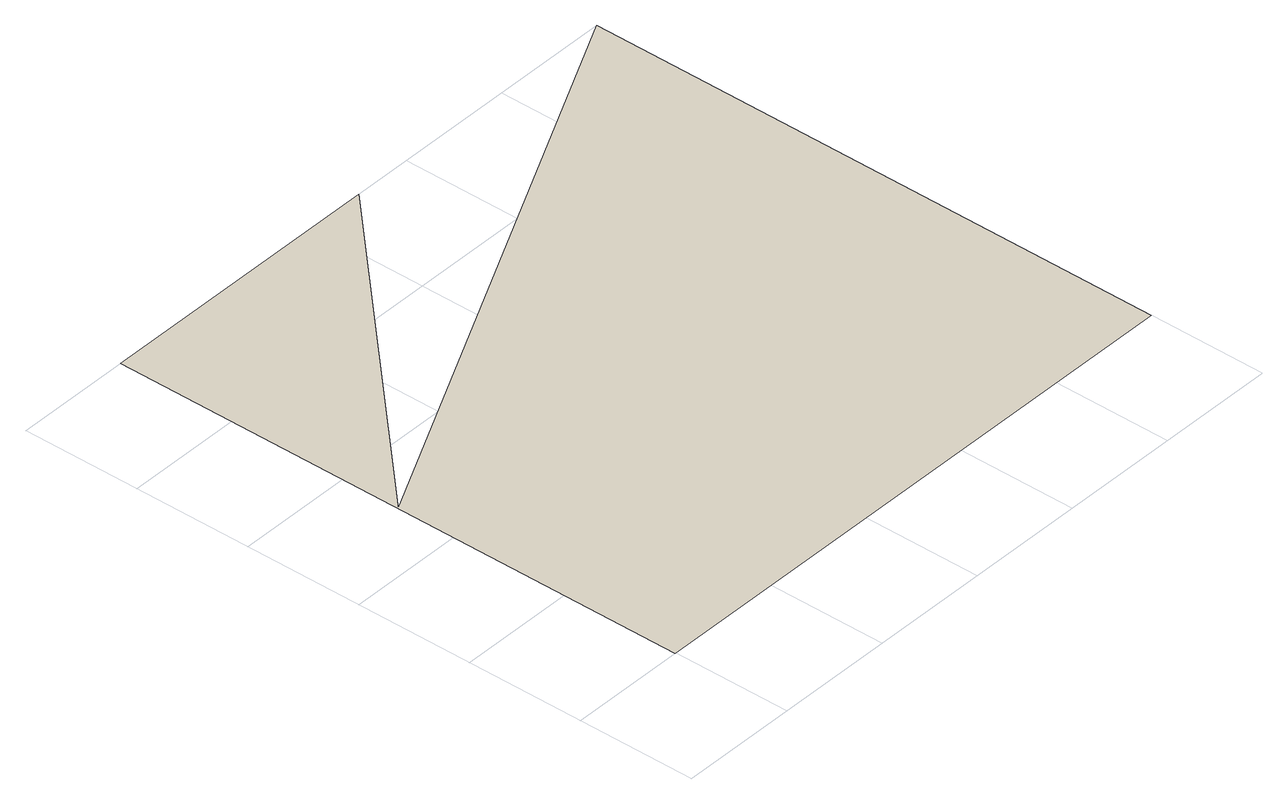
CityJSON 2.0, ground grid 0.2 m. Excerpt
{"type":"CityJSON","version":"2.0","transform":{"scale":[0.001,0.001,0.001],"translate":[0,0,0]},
"CityObjects":{
"building1":{"type":"Building","attributes":{"class":"3003","usage":"411","yearOfConstruction":"0001","measuredHeight":8.6,"storeysAboveGround":9999,"storeysBelowGround":9999,"BuildingIDAttribute.prefecture":"16","BuildingIDAttribute.city":"16211","BuildingDetailAttribute.totalFloorArea":76.2,"BuildingDetailAttribute.buildingFootprintArea":76.2,"BuildingDetailAttribute.buildingRoofEdgeArea":58.7,"BuildingDetailAttribute.buildingStructureType":"611","BuildingDetailAttribute.fireproofStructureType":"1011","BuildingDetailAttribute.landUseType":"211","BuildingDetailAttribute.detailedUsage":"4111","BuildingDetailAttribute.buildingHeight":-9999,"BuildingDetailAttribute.surveyYear":2020},"geometry":[{"type":"MultiSurface","lod":"0","boundaries":[[[0,1,2,3,4,5]]]}]}
},
"vertices":[
[0,1000,0],[500,1000,0],[0,500,0],[1000,1000,0],[1000,0,0],[0,0,0]
]}
